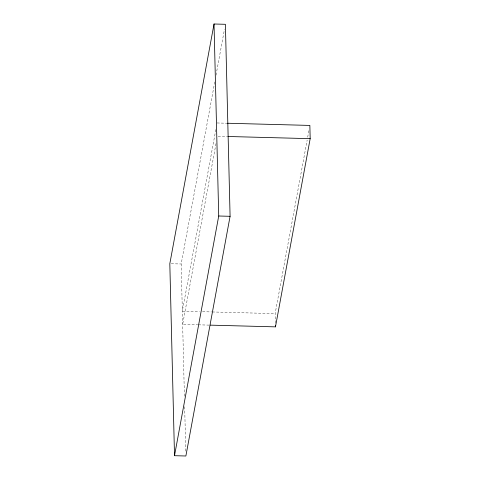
<?xml version="1.0" encoding="UTF-8"?>
<svg xmlns="http://www.w3.org/2000/svg" width="480" height="480" viewBox="0 0 480 480"><rect width="100%" height="100%" fill="white"/><g stroke="black" fill="none" stroke-linecap="round" stroke-linejoin="round"><path stroke-width="0.36" stroke-dasharray="2.4 1.8" d="M184.41 396.234L181.182 263.994L214.788 81.828M216.012 75.186L224.448 29.46M215.832 129.588L182.334 311.166L199.548 311.622M216.018 143.562L182.658 324.408L197.628 324.804M275.376 323.184L275.142 313.62L307.146 140.124M307.692 137.184L309.048 129.834M217.05 122.97L226.782 123.228M218.124 136.23L227.106 136.47M171.234 263.73L181.182 263.994M202.542 311.7L211.524 311.94M212.274 311.958L275.142 313.62M198.372 324.822L209.604 325.122M184.668 406.692L185.766 451.518"/><path stroke-width="0.72" d="M214.032 24L169.818 263.694L174.51 455.7L185.874 456L230.088 216.306L225.396 24.3L214.032 24L218.724 216.006L174.51 455.7M210.348 325.14L275.466 326.862L310.182 138.666L309.858 125.424L227.532 123.246M227.856 136.488L310.182 138.666M218.724 216.006L230.088 216.306M275.43 325.392L275.466 326.862"/></g></svg>
